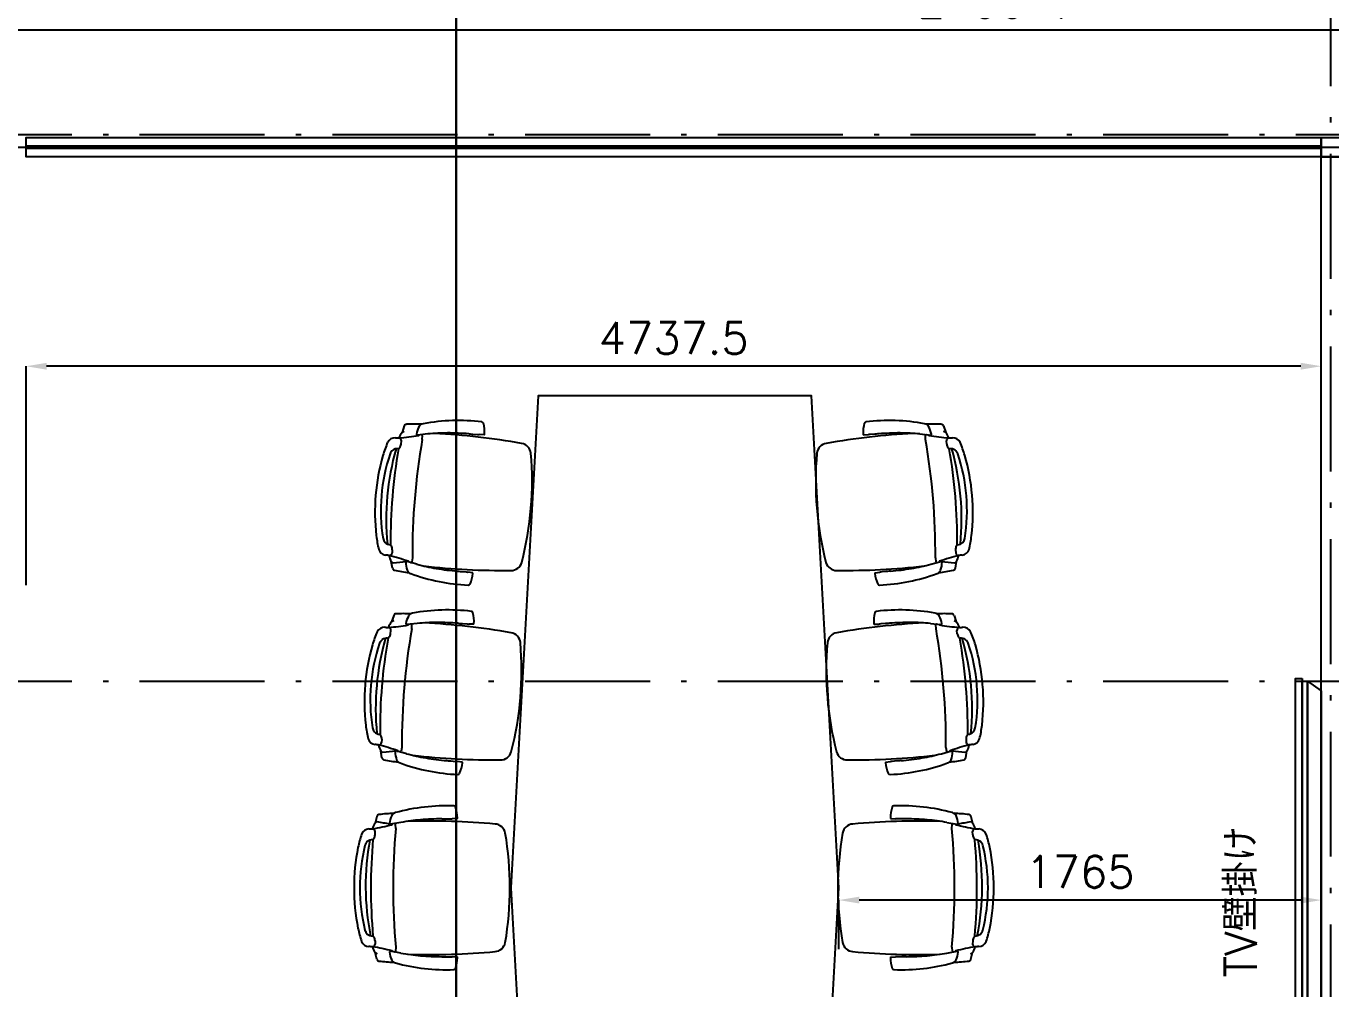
# Model space of a CAD drawing. Extents: x -120222 to -41942, y -19134 to 30932.
# Drawn here: x -92860 to -88087, y 13010 to 16533 of the extents above; entities that cross this region are included whole.
import ezdxf
from ezdxf.enums import TextEntityAlignment as Align

# ---------------------------------------------------------------- set-up
doc = ezdxf.new("R2010")
doc.units = 0
doc.header["$LTSCALE"] = 150
doc.header["$MEASUREMENT"] = 0
doc.header["$PDMODE"] = 1
doc.header["$PDSIZE"] = -2
doc.linetypes.add('ISO-10______', pattern=[4.699, 3.048, -0.762, 0.127, -0.762])
doc.layers.get('0').update_dxf_attribs({"linetype": 'CONTINUOUS'})
doc.layers.get('DEFPOINTS').update_dxf_attribs({"linetype": 'CONTINUOUS'})
for name, color, linetype in [('____-569', 7, 'CONTINUOUS'), ('________', 7, 'CONTINUOUS'), ('____B', 7, 'CONTINUOUS'), ('___B', 7, 'CONTINUOUS')]:
    doc.layers.add(name, color=color, linetype=linetype)
doc.styles.get("Standard").update_dxf_attribs({"font": 'txt', "bigfont": 'BIGFONT.SHX'})
doc.dimstyles.new('KOYATSU', dxfattribs={"dimtxt": 116.375326, "dimasz": 75.111694, "dimexe": 0, "dimexo": 225, "dimgap": 45, "dimtad": 1, "dimdec": 1, "dimdsep": 46, "dimtxsty": 'Standard', "dimcen": 0, "dimadec": 0, "dimazin": 0, "dimtfac": 1, "dimtdec": 1, "dimtix": 1, "dimtmove": 2, "dimatfit": 3, "dimfxl": 1, "dimtolj": 1, "dimarcsym": 0})

# ---------------------------------------------------------------- blocks, each defined once
blk = doc.blocks.new('____-220')
at = {"color": 1, "linetype": 'Continuous'}
for p, q in [((-96133, 9084.6), (-96133.2, 9084.7)), ((-96133, 9084.6), (-96114.8, 9083.4)), ((-96113.5, 9083.4), (-96114.8, 9083.4)), ((-96108.7, 9083.3), (-96113.5, 9083.4)), ((-96091.7, 9083.1), (-96108.7, 9083.3)), ((-96091.7, 9083.2), (-96091.7, 9083.1)), ((-96091.7, 9083.1), (-96091.7, 9083.1)), ((-96091.7, 9083.1), (-96091.7, 9083.1)), ((-96087.1, 9083.1), (-96091.6, 9083.2)), ((-96081.6, 9083.1), (-96087.1, 9083.1)), ((-96076.4, 9083), (-96081.6, 9083.1)), ((-95927.1, 9070.2), (-95889.4, 9063.3)), ((-95907.1, 9106), (-95907.1, 9106)), ((-95907.1, 9106), (-95907.1, 9106)), ((-95839, 9092.4), (-95832.9, 9067.5)), ((-95908.5, 9048.4), (-95907.7, 9063)), ((-95893.1, 9064), (-95894.8, 9063.1)), ((-95832.8, 9024.6), (-95833, 9036.7)), ((-95927.1, 8591.8), (-95889.4, 8598.8)), ((-95908.5, 8613.7), (-95907.7, 8599)), ((-95893.1, 8598.1), (-95894.8, 8599)), ((-95839, 8569.6), (-95832.9, 8594.5)), ((-95832.8, 8637.5), (-95833, 8625.3)), ((-96133, 8577.5), (-96133.2, 8577.4)), ((-96133, 8577.5), (-96114.8, 8578.7)), ((-96113.5, 8578.7), (-96114.8, 8578.7)), ((-96108.7, 8578.7), (-96113.5, 8578.7)), ((-96091.7, 8578.9), (-96108.7, 8578.7)), ((-96091.7, 8578.9), (-96091.7, 8578.9)), ((-96091.7, 8578.9), (-96091.7, 8578.9)), ((-96091.7, 8578.9), (-96091.7, 8578.9)), ((-96087.1, 8578.9), (-96091.6, 8578.9)), ((-96081.6, 8579), (-96087.1, 8578.9)), ((-96076.4, 8579), (-96081.6, 8579)), ((-95907.1, 8556.1), (-95907.1, 8556.1)), ((-95907.1, 8556.1), (-95907.1, 8556.1))]:
    blk.add_line(p, q, dxfattribs=at)
for centre, radius, start, end in [((-96016.9, 9085.5), 117.1, 159.6734, 179.5784), ((-96120.5, 9123.9), 6.64, 92.1549, 159.6619), ((-96093.5, 8424.7), 706.3, 74.7012, 92.2089), ((-96031.9, 6442.6), 2632.7, 88.2489, 95.2283), ((-96131.9, 9086.3), 2.05, 177.9278, 232.897), ((-96078.9, 8090.3), 992.7, 85.3835, 89.8572), ((-96090.2, 8119.3), 964.8, 80.2656, 84.5714), ((-95911.3, 9086.6), 19.8, 25.0786, 77.8315), ((-95963.9, 8031.2), 1074.2, 83.7218, 86.6397), ((-95972.5, 9057.7), 87.4, 5.7343, 25.2762), ((-95235.7, 5697), 3429, 100.1638, 100.9503), ((-95848.3, 9089.2), 9.89, 19.1753, 78.5268), ((-95842.2, 9060.6), 11.6, 37.158, 82.5242), ((-95123.5, 8831), 1202.2, 170.4062, 189.5938), ((-96268.6, 9023.5), 41, 94.4172, 168.952), ((-98337.7, 8831), 2438.8, 354.8867, 5.1133), ((-95904.5, 9062), 3.39, 98.5009, 162.7187), ((-95838.2, 8856.8), 219, 107.332, 107.7469), ((-95894.6, 9062.5), 0.63, 108.5096, 262.3398), ((-95647.4, 10055.8), 1024.2, 256.03, 260.114), ((-95888.5, 9066.2), 3.06, 252.4012, 5.0367), ((-95870.4, 9037.4), 48, 11.1992, 38.9512), ((-95822.6, 9036.4), 10.4, 93.6423, 178.5319), ((-95802.3, 9026.3), 30.5, 183.1602, 209.466), ((-95739.7, 10808), 1763.2, 267.2825, 267.7111), ((-95810.7, 9016.7), 29.5, 22.088, 88.746), ((-96191.7, 8892.6), 430.1, 11.4775, 18.309), ((-95822.7, 9014.3), 6.85, 206.4793, 261.7702), ((-97793.8, 8830.5), 1976.7, 354.8905, 5.1475), ((-95823.7, 8977.6), 29.9, 49.3962, 90.0225), ((-96738.7, 8837.2), 940.6, 348.8616, 10.3148), ((-95827.8, 8976.5), 33.5, 16.6807, 45.2073), ((-96420.5, 8831), 643.8, 346.0554, 13.9446), ((-96508.9, 8831), 753.3, 348.7303, 11.2697), ((-95802.3, 8635.8), 30.5, 150.534, 176.8398), ((-95822.7, 8647.7), 6.85, 98.2298, 153.5207), ((-95823.7, 8684.4), 29.9, 269.9775, 310.6038), ((-95827.8, 8685.5), 33.5, 314.7927, 343.3193), ((-96191.7, 8769.4), 430.1, 341.691, 348.5225), ((-96268.6, 8638.5), 41, 191.048, 265.5828), ((-96031.9, 11219.4), 2632.7, 264.7717, 271.7511), ((-96090.2, 9542.7), 964.8, 275.4286, 279.7344), ((-95904.5, 8600), 3.39, 197.2813, 261.4991), ((-95838.2, 8805.3), 219, 252.2531, 252.668), ((-95894.6, 8599.6), 0.63, 97.6602, 251.4904), ((-95647.4, 7606.3), 1024.2, 99.886, 103.97), ((-95972.5, 8604.3), 87.4, 334.7238, 354.2657), ((-95888.5, 8595.9), 3.06, 354.9633, 107.5988), ((-95842.2, 8601.4), 11.6, 277.4758, 322.842), ((-95822.6, 8625.6), 10.4, 181.4681, 266.3577), ((-95870.4, 8624.6), 48, 321.0488, 348.8008), ((-95739.7, 6854), 1763.2, 92.2889, 92.7175), ((-95810.7, 8645.4), 29.5, 271.254, 337.912), ((-96131.9, 8575.7), 2.05, 127.103, 182.0722), ((-96016.9, 8576.5), 117.1, 180.4216, 200.3266), ((-96093.5, 9237.3), 706.3, 267.7911, 285.2988), ((-96078.9, 9571.7), 992.7, 270.1428, 274.6165), ((-95911.3, 8575.4), 19.8, 282.1685, 334.9214), ((-95963.9, 9630.9), 1074.2, 273.3603, 276.2782), ((-95848.3, 8572.8), 9.89, 281.4732, 340.8247), ((-96120.5, 8538.2), 6.64, 200.3381, 267.8451)]:
    blk.add_arc(centre, radius, start, end, dxfattribs=at)
blk = doc.blocks.new('____-223')
at = {"color": 1, "linetype": 'Continuous'}
for p, q in [((-95970, 9835.6), (-95970.1, 9835.7)), ((-95970.1, 9835.7), (-95970.1, 9835.7)), ((-96193.4, 9795.6), (-96193.5, 9795.6)), ((-96193.4, 9795.6), (-96175.2, 9795.9)), ((-96173.8, 9796), (-96175.2, 9795.9)), ((-96169, 9796.3), (-96173.8, 9796)), ((-96152.1, 9797.6), (-96169, 9796.3)), ((-96152.1, 9797.6), (-96152.1, 9797.6)), ((-96152.1, 9797.6), (-96152.1, 9797.6)), ((-96152.1, 9797.6), (-96152.1, 9797.6)), ((-96147.5, 9797.9), (-96152, 9797.6)), ((-96142, 9798.3), (-96147.5, 9797.9)), ((-96136.8, 9798.7), (-96142, 9798.3)), ((-95987, 9798.4), (-95948.9, 9794.5)), ((-95966.7, 9778.1), (-95967.1, 9792.8)), ((-95952.6, 9795), (-95954.2, 9793.9)), ((-95901, 9827.8), (-95892.9, 9803.5)), ((-95889.2, 9760.7), (-95890.4, 9772.8)), ((-95857.1, 9374.9), (-95856.2, 9362.8)), ((-95947.3, 9321.6), (-95910.3, 9331.7)), ((-95930.6, 9344.9), (-95928.5, 9330.4)), ((-95913.9, 9330.7), (-95915.7, 9331.4)), ((-95857.6, 9306.8), (-95853.6, 9332.1)), ((-96151.3, 9290.2), (-96151.4, 9290.1)), ((-96151.3, 9290.2), (-96133.3, 9292.9)), ((-96131.9, 9293), (-96133.3, 9292.9)), ((-96127.1, 9293.5), (-96131.9, 9293)), ((-96110.2, 9295.1), (-96127.1, 9293.5)), ((-96105.6, 9295.5), (-96110.2, 9295.1)), ((-96110.2, 9295.1), (-96110.2, 9295.1)), ((-96110.2, 9295.1), (-96110.2, 9295.1)), ((-96110.2, 9295.1), (-96110.2, 9295.1)), ((-96100.1, 9296), (-96105.6, 9295.5)), ((-96095, 9296.5), (-96100.1, 9296)), ((-95924.4, 9287.7), (-95924.4, 9287.6)), ((-95924.4, 9287.6), (-95924.4, 9287.6))]:
    blk.add_line(p, q, dxfattribs=at)
for centre, radius, start, end in [((-96077.8, 9806.1), 117.1, 164.437, 184.3421), ((-96184.1, 9835.8), 6.64, 96.9185, 164.4256), ((-96099.2, 9141.3), 706.3, 79.4648, 96.9725), ((-95972.6, 9816), 19.8, 29.8423, 82.5952), ((-95937.3, 8759.8), 1074.2, 88.4854, 91.4033), ((-95910.1, 9823.8), 9.89, 23.9389, 83.2904), ((-95873.2, 7171.2), 2632.7, 93.0125, 99.992), ((-96192.4, 9797.4), 2.05, 182.6914, 237.6606), ((-96056.9, 8809.2), 992.7, 90.1471, 94.6209), ((-96070.6, 8837.2), 964.8, 85.0292, 89.335), ((-95963.8, 9792.1), 3.39, 103.2646, 167.4823), ((-95880.7, 9593), 219, 112.0956, 112.5105), ((-96031.2, 9782.1), 87.4, 10.4979, 30.0398), ((-95954, 9793.3), 0.63, 113.2732, 267.1034), ((-95790.1, 10803.7), 1024.2, 260.7937, 264.8777), ((-95948.2, 9797.5), 3.06, 257.1648, 9.8003), ((-95901.6, 9795.9), 11.6, 41.9217, 87.2878), ((-95927.7, 9770.4), 48, 15.9629, 43.7149), ((-95944.5, 11545.7), 1763.2, 272.0462, 272.4748), ((-95866.6, 9754.6), 29.5, 26.8516, 93.5096), ((-96323.5, 9723.5), 41, 99.1808, 173.7156), ((-98369.4, 9359.8), 2438.8, 359.6504, 9.8769), ((-95880.1, 9773.4), 10.4, 98.4059, 183.2956), ((-95859, 9764.9), 30.5, 187.9238, 214.2296), ((-95878.4, 9751.3), 6.85, 211.243, 266.5338), ((-97827.4, 9405.5), 1976.7, 359.6161, 9.8731), ((-95876.2, 9714.7), 29.9, 54.1599, 94.7861), ((-96775.4, 9486.4), 940.6, 354.4489, 15.9021), ((-95880.3, 9713.2), 33.5, 21.4443, 49.9709), ((-96235.9, 9599.4), 430.1, 16.2411, 23.0726), ((-95166.3, 9626.7), 1202.2, 175.1698, 194.3575), ((-96458.8, 9519), 643.8, 350.8191, 18.7082), ((-96547, 9511.7), 753.3, 353.4939, 16.0333), ((-95856.1, 9423.2), 33.5, 319.5564, 348.083), ((-96225.7, 9476.6), 430.1, 346.4547, 353.2861), ((-95826.6, 9375.8), 30.5, 155.2976, 181.6035), ((-95845.9, 9364), 10.4, 186.2317, 271.1213), ((-95847.9, 9386), 6.85, 102.9935, 158.2843), ((-95851.9, 9422.5), 29.9, 274.7412, 315.3674), ((-95616.2, 7605.4), 1763.2, 97.0525, 97.4811), ((-95835.8, 9384.7), 29.5, 276.0177, 342.6757), ((-96291.5, 9339.8), 41, 195.8117, 270.3464), ((-96269.9, 11931.4), 2632.7, 269.5353, 276.5148), ((-96188.8, 10255.7), 964.8, 280.1922, 284.4981), ((-95925.4, 9331.7), 3.39, 202.0449, 266.2627), ((-95876.4, 9541.7), 219, 257.0168, 257.4317), ((-95915.5, 9332), 0.63, 102.4238, 256.2541), ((-95586.7, 8362.7), 1024.2, 104.6496, 108.7336), ((-95993.5, 9330.3), 87.4, 339.4875, 359.0294), ((-95909.1, 9328.9), 3.06, 359.727, 112.3625), ((-95538.4, 12740.6), 3429, 263.8133, 264.5999), ((-95867.2, 9309.3), 9.89, 286.2369, 345.5884), ((-95863.5, 9338.2), 11.6, 282.2395, 327.6056), ((-95893.5, 9359), 48, 325.8124, 353.5644), ((-96150, 9288.6), 2.05, 131.8667, 186.8358), ((-96035.5, 9298.9), 117.1, 185.1852, 205.0903), ((-96166.7, 9951.1), 706.3, 272.5548, 290.0625), ((-96179.9, 10285.5), 992.7, 274.9064, 279.3802), ((-95930.2, 9306.6), 19.8, 286.9321, 339.685), ((-96070.2, 10354), 1074.2, 278.124, 281.0419), ((-96135.5, 9252.1), 6.64, 205.1017, 272.6088)]:
    blk.add_arc(centre, radius, start, end, dxfattribs=at)
blk = doc.blocks.new('____-224')
at = {"color": 1, "linetype": 'Continuous'}
for p, q in [((-96008.6, 10528.8), (-96008.6, 10528.8)), ((-96008.6, 10528.8), (-96008.6, 10528.8)), ((-95939.5, 10521), (-95931.4, 10496.6)), ((-96231.9, 10488.7), (-96232, 10488.8)), ((-96231.9, 10488.7), (-96213.7, 10489)), ((-96212.3, 10489.1), (-96213.7, 10489)), ((-96207.5, 10489.5), (-96212.3, 10489.1)), ((-96190.6, 10490.7), (-96207.5, 10489.5)), ((-96190.6, 10490.7), (-96190.6, 10490.7)), ((-96190.6, 10490.7), (-96190.6, 10490.7)), ((-96190.6, 10490.7), (-96190.6, 10490.7)), ((-96186, 10491.1), (-96190.5, 10490.7)), ((-96180.5, 10491.5), (-96186, 10491.1)), ((-96175.3, 10491.8), (-96180.5, 10491.5)), ((-96025.5, 10491.5), (-95987.4, 10487.7)), ((-96005.2, 10471.3), (-96005.6, 10485.9)), ((-95991.1, 10488.1), (-95992.7, 10487.1)), ((-95927.7, 10453.8), (-95928.9, 10465.9)), ((-95985.8, 10014.7), (-95948.8, 10024.8)), ((-95969.1, 10038.1), (-95967, 10023.5)), ((-95952.4, 10023.8), (-95954.2, 10024.6)), ((-95896.1, 9999.9), (-95892.2, 10025.3)), ((-95895.6, 10068.1), (-95894.8, 10056)), ((-96189.8, 9983.4), (-96189.9, 9983.3)), ((-96189.8, 9983.4), (-96171.8, 9986)), ((-96170.4, 9986.2), (-96171.8, 9986)), ((-96165.6, 9986.6), (-96170.4, 9986.2)), ((-96148.7, 9988.2), (-96165.6, 9986.6)), ((-96144.1, 9988.6), (-96148.7, 9988.2)), ((-96148.7, 9988.2), (-96148.7, 9988.2)), ((-96148.7, 9988.2), (-96148.7, 9988.2)), ((-96148.7, 9988.2), (-96148.7, 9988.2)), ((-96138.6, 9989.1), (-96144.1, 9988.6)), ((-96133.5, 9989.6), (-96138.6, 9989.1)), ((-95962.9, 9980.8), (-95962.9, 9980.8)), ((-95962.9, 9980.8), (-95962.9, 9980.8))]:
    blk.add_line(p, q, dxfattribs=at)
for centre, radius, start, end in [((-96116.3, 10499.3), 117.1, 164.437, 184.3421), ((-96222.7, 10528.9), 6.64, 96.9185, 164.4256), ((-96137.7, 9834.4), 706.3, 79.4648, 96.9725), ((-96011.1, 10509.2), 19.8, 29.8423, 82.5952), ((-95975.9, 9453), 1074.2, 88.4854, 91.4033), ((-96069.7, 10475.3), 87.4, 10.4979, 30.0398), ((-95948.6, 10516.9), 9.89, 23.9389, 83.2904), ((-95940.2, 10489), 11.6, 41.9217, 87.2878), ((-96362, 10416.6), 41, 99.1808, 173.7156), ((-95911.7, 7864.3), 2632.7, 93.0125, 99.992), ((-96231, 10490.5), 2.05, 182.6914, 237.6606), ((-96095.4, 9502.4), 992.7, 90.1471, 94.6209), ((-96109.1, 9530.3), 964.8, 85.0292, 89.335), ((-96002.3, 10485.2), 3.39, 103.2646, 167.4823), ((-98407.9, 10052.9), 2438.8, 359.6504, 9.8769), ((-95919.2, 10286.2), 219, 112.0956, 112.5105), ((-95992.5, 10486.5), 0.63, 113.2732, 267.1034), ((-95828.6, 11496.9), 1024.2, 260.7937, 264.8777), ((-95986.7, 10490.7), 3.06, 257.1648, 9.8003), ((-95966.3, 10463.5), 48, 15.9629, 43.7149), ((-95918.6, 10466.5), 10.4, 98.4059, 183.2956), ((-95897.5, 10458), 30.5, 187.9238, 214.2296), ((-95983, 12238.9), 1763.2, 272.0462, 272.4748), ((-95905.1, 10447.8), 29.5, 26.8516, 93.5096), ((-96274.5, 10292.6), 430.1, 16.2411, 23.0726), ((-95204.8, 10319.9), 1202.2, 175.1698, 194.3575), ((-95916.9, 10444.4), 6.85, 211.243, 266.5338), ((-97865.9, 10098.6), 1976.7, 359.6161, 9.8731), ((-95914.7, 10407.8), 29.9, 54.1599, 94.7861), ((-96813.9, 10179.5), 940.6, 354.4489, 15.9021), ((-95918.8, 10406.4), 33.5, 21.4443, 49.9709), ((-96497.3, 10212.1), 643.8, 350.8191, 18.7082), ((-96585.5, 10204.8), 753.3, 353.4939, 16.0333), ((-96264.2, 10169.7), 430.1, 346.4547, 353.2861), ((-95865.1, 10068.9), 30.5, 155.2976, 181.6035), ((-95886.4, 10079.1), 6.85, 102.9935, 158.2843), ((-95890.4, 10115.6), 29.9, 274.7412, 315.3674), ((-95894.6, 10116.4), 33.5, 319.5564, 348.083), ((-95963.9, 10024.8), 3.39, 202.0449, 266.2627), ((-95954, 10025.2), 0.63, 102.4238, 256.2541), ((-95625.2, 9055.8), 1024.2, 104.6496, 108.7336), ((-95947.6, 10022), 3.06, 359.727, 112.3625), ((-95576.9, 13433.8), 3429, 263.8133, 264.5999), ((-95902, 10031.3), 11.6, 282.2395, 327.6056), ((-95884.5, 10057.1), 10.4, 186.2317, 271.1213), ((-95932, 10052.1), 48, 325.8124, 353.5644), ((-95654.7, 8298.5), 1763.2, 97.0525, 97.4811), ((-95874.3, 10077.8), 29.5, 276.0177, 342.6757), ((-96330, 10032.9), 41, 195.8117, 270.3464), ((-96308.4, 12624.6), 2632.7, 269.5353, 276.5148), ((-96188.6, 9981.7), 2.05, 131.8667, 186.8358), ((-96074, 9992.1), 117.1, 185.1852, 205.0903), ((-96205.2, 10644.2), 706.3, 272.5548, 290.0625), ((-96218.4, 10978.7), 992.7, 274.9064, 279.3802), ((-96227.3, 10948.8), 964.8, 280.1922, 284.4981), ((-95914.9, 10234.9), 219, 257.0168, 257.4317), ((-95968.7, 9999.7), 19.8, 286.9321, 339.685), ((-96108.7, 11047.2), 1074.2, 278.124, 281.0419), ((-96032, 10023.5), 87.4, 339.4875, 359.0294), ((-95905.7, 10002.4), 9.89, 286.2369, 345.5884), ((-96174, 9945.2), 6.64, 205.1017, 272.6088)]:
    blk.add_arc(centre, radius, start, end, dxfattribs=at)
blk = doc.blocks.new('____-225')
at = {"color": 1, "linetype": 'Continuous'}
for p, q in [((-98012.3, 9092.4), (-98018.4, 9067.5)), ((-97924.2, 9070.2), (-97961.9, 9063.3)), ((-97944.2, 9106), (-97944.2, 9106)), ((-97944.2, 9106), (-97944.2, 9106)), ((-97774.9, 9083), (-97769.8, 9083.1)), ((-97769.8, 9083.1), (-97764.3, 9083.1)), ((-97764.3, 9083.1), (-97759.7, 9083.2)), ((-97759.7, 9083.1), (-97742.7, 9083.3)), ((-97759.7, 9083.2), (-97759.7, 9083.1)), ((-97759.7, 9083.1), (-97759.7, 9083.1)), ((-97759.7, 9083.1), (-97759.7, 9083.1)), ((-97742.7, 9083.3), (-97737.9, 9083.4)), ((-97737.9, 9083.4), (-97736.5, 9083.4)), ((-97718.3, 9084.6), (-97736.5, 9083.4)), ((-97718.3, 9084.6), (-97718.2, 9084.7)), ((-98018.6, 9024.6), (-98018.4, 9036.7)), ((-97958.2, 9064), (-97956.5, 9063.1)), ((-97942.8, 9048.4), (-97943.6, 9063)), ((-98018.6, 8637.5), (-98018.4, 8625.3)), ((-98012.3, 8569.6), (-98018.4, 8594.5)), ((-97924.2, 8591.8), (-97961.9, 8598.8)), ((-97958.2, 8598.1), (-97956.5, 8599)), ((-97942.8, 8613.7), (-97943.6, 8599)), ((-97944.2, 8556.1), (-97944.2, 8556.1)), ((-97944.2, 8556.1), (-97944.2, 8556.1)), ((-97774.9, 8579), (-97769.8, 8579)), ((-97769.8, 8579), (-97764.3, 8578.9)), ((-97764.3, 8578.9), (-97759.7, 8578.9)), ((-97759.7, 8578.9), (-97742.7, 8578.7)), ((-97759.7, 8578.9), (-97759.7, 8578.9)), ((-97759.7, 8578.9), (-97759.7, 8578.9)), ((-97759.7, 8578.9), (-97759.7, 8578.9)), ((-97742.7, 8578.7), (-97737.9, 8578.7)), ((-97737.9, 8578.7), (-97736.5, 8578.7)), ((-97718.3, 8577.5), (-97736.5, 8578.7)), ((-97718.3, 8577.5), (-97718.2, 8577.4))]:
    blk.add_line(p, q, dxfattribs=at)
for centre, radius, start, end in [((-97757.8, 8424.7), 706.3, 87.7911, 105.2988), ((-97730.9, 9123.9), 6.64, 20.3381, 87.8451), ((-97834.4, 9085.5), 117.1, 0.4216, 20.3266), ((-98009.1, 9060.6), 11.6, 97.4758, 142.842), ((-98003, 9089.2), 9.89, 101.4732, 160.8247), ((-98615.7, 5697), 3429, 79.0497, 79.8362), ((-97887.5, 8031.2), 1074.2, 93.3603, 96.2782), ((-97878.9, 9057.7), 87.4, 154.7238, 174.2657), ((-97940, 9086.6), 19.8, 102.1685, 154.9214), ((-97761.1, 8119.3), 964.8, 95.4286, 99.7344), ((-97819.4, 6442.6), 2632.7, 84.7717, 91.7511), ((-97772.5, 8090.3), 992.7, 90.1428, 94.6165), ((-97719.4, 9086.3), 2.05, 307.103, 2.0722), ((-97659.6, 8892.6), 430.1, 161.691, 168.5225), ((-98040.6, 9016.7), 29.5, 91.254, 157.912), ((-98111.6, 10808), 1763.2, 272.2889, 272.7175), ((-97980.9, 9037.4), 48, 141.0488, 168.8008), ((-98203.9, 10055.8), 1024.2, 279.886, 283.97), ((-98028.7, 9036.4), 10.4, 1.4681, 86.3577), ((-98049, 9026.3), 30.5, 330.534, 356.8398), ((-97962.8, 9066.2), 3.06, 174.9633, 287.5988), ((-97956.7, 9062.5), 0.63, 277.6602, 71.4904), ((-95513.7, 8831), 2438.8, 174.8867, 185.1133), ((-98013.1, 8856.8), 219, 72.2531, 72.668), ((-97946.9, 9062), 3.39, 17.2813, 81.4991), ((-97582.7, 9023.5), 41, 11.048, 85.5828), ((-98727.8, 8831), 1202.2, 350.4062, 9.5938), ((-97342.4, 8831), 753.3, 168.7303, 191.2697), ((-97430.8, 8831), 643.8, 166.0554, 193.9446), ((-98023.5, 8976.5), 33.5, 134.7927, 163.3193), ((-97112.6, 8837.2), 940.6, 169.6852, 191.1384), ((-98027.7, 8977.6), 29.9, 89.9775, 130.6038), ((-96057.5, 8830.5), 1976.7, 174.8525, 185.1095), ((-98028.6, 9014.3), 6.85, 278.2298, 333.5207), ((-97659.6, 8769.4), 430.1, 191.4775, 198.309), ((-98023.5, 8685.5), 33.5, 196.6807, 225.2073), ((-98027.7, 8684.4), 29.9, 229.3962, 270.0225), ((-98028.6, 8647.7), 6.85, 26.4793, 81.7702), ((-98049, 8635.8), 30.5, 3.1602, 29.466), ((-98040.6, 8645.4), 29.5, 202.088, 268.746), ((-98111.6, 6854), 1763.2, 87.2825, 87.7111), ((-98028.7, 8625.6), 10.4, 273.6423, 358.5319), ((-98203.9, 7606.3), 1024.2, 76.03, 80.114), ((-97980.9, 8624.6), 48, 191.1992, 218.9512), ((-98009.1, 8601.4), 11.6, 217.158, 262.5242), ((-97962.8, 8595.9), 3.06, 72.4012, 185.0367), ((-97878.9, 8604.3), 87.4, 185.7343, 205.2762), ((-97956.7, 8599.6), 0.63, 288.5096, 82.3398), ((-98013.1, 8805.3), 219, 287.332, 287.7469), ((-97946.9, 8600), 3.39, 278.5009, 342.7187), ((-97761.1, 9542.7), 964.8, 260.2656, 264.5714), ((-97819.4, 11219.4), 2632.7, 268.2489, 275.2283), ((-97582.7, 8638.5), 41, 274.4172, 348.952), ((-98003, 8572.8), 9.89, 199.1753, 258.5268), ((-97887.5, 9630.9), 1074.2, 263.7218, 266.6397), ((-97940, 8575.4), 19.8, 205.0786, 257.8315), ((-97757.8, 9237.3), 706.3, 254.7012, 272.2089), ((-97772.5, 9571.7), 992.7, 265.3835, 269.8572), ((-97834.4, 8576.5), 117.1, 339.6734, 359.5784), ((-97719.4, 8575.7), 2.05, 357.9278, 52.897), ((-97730.9, 8538.2), 6.64, 272.1549, 339.6619)]:
    blk.add_arc(centre, radius, start, end, dxfattribs=at)
blk = doc.blocks.new('____-228')
at = {"color": 1, "linetype": 'Continuous'}
for p, q in [((-97881.3, 9835.6), (-97881.3, 9835.7)), ((-97881.3, 9835.7), (-97881.3, 9835.7)), ((-97950.3, 9827.8), (-97958.4, 9803.5)), ((-97864.3, 9798.4), (-97902.5, 9794.5)), ((-97898.7, 9795), (-97897.1, 9793.9)), ((-97884.6, 9778.1), (-97884.3, 9792.8)), ((-97714.5, 9798.7), (-97709.3, 9798.3)), ((-97709.3, 9798.3), (-97703.8, 9797.9)), ((-97703.8, 9797.9), (-97699.3, 9797.6)), ((-97699.3, 9797.6), (-97699.3, 9797.6)), ((-97699.3, 9797.6), (-97699.3, 9797.6)), ((-97699.3, 9797.6), (-97699.3, 9797.6)), ((-97699.2, 9797.6), (-97682.3, 9796.3)), ((-97682.3, 9796.3), (-97677.5, 9796)), ((-97677.5, 9796), (-97676.1, 9795.9)), ((-97657.9, 9795.6), (-97676.1, 9795.9)), ((-97657.9, 9795.6), (-97657.8, 9795.6)), ((-97962.1, 9760.7), (-97960.9, 9772.8)), ((-97994.3, 9374.9), (-97995.1, 9362.8)), ((-97993.7, 9306.8), (-97997.7, 9332.1)), ((-97904, 9321.6), (-97941, 9331.7)), ((-97937.4, 9330.7), (-97935.6, 9331.4)), ((-97920.7, 9344.9), (-97922.8, 9330.4)), ((-97926.9, 9287.7), (-97926.9, 9287.6)), ((-97926.9, 9287.6), (-97926.9, 9287.6)), ((-97756.3, 9296.5), (-97751.2, 9296)), ((-97751.2, 9296), (-97745.7, 9295.5)), ((-97745.7, 9295.5), (-97741.2, 9295.1)), ((-97741.1, 9295.1), (-97741.1, 9295.1)), ((-97741.1, 9295.1), (-97741.1, 9295.1)), ((-97741.1, 9295.1), (-97741.1, 9295.1)), ((-97741.1, 9295.1), (-97724.2, 9293.5)), ((-97724.2, 9293.5), (-97719.4, 9293)), ((-97719.4, 9293), (-97718.1, 9292.9)), ((-97700, 9290.2), (-97718, 9292.9)), ((-97700, 9290.2), (-97699.9, 9290.1))]:
    blk.add_line(p, q, dxfattribs=at)
for centre, radius, start, end in [((-97941.3, 9823.8), 9.89, 96.7096, 156.0611), ((-97914, 8759.8), 1074.2, 88.5967, 91.5146), ((-97878.7, 9816), 19.8, 97.4048, 150.1577), ((-97752.1, 9141.3), 706.3, 83.0275, 100.5352), ((-97667.2, 9835.8), 6.64, 15.5744, 83.0815), ((-97773.6, 9806.1), 117.1, 355.6579, 15.563), ((-97984.7, 9754.6), 29.5, 86.4904, 153.1484), ((-97906.8, 11545.7), 1763.2, 267.5252, 267.9538), ((-97923.6, 9770.4), 48, 136.2851, 164.0371), ((-98061.2, 10803.7), 1024.2, 275.1223, 279.2063), ((-97949.7, 9795.9), 11.6, 92.7122, 138.0783), ((-97903.1, 9797.5), 3.06, 170.1997, 282.8352), ((-97820.2, 9782.1), 87.4, 149.9602, 169.5021), ((-97897.4, 9793.3), 0.63, 272.8966, 66.7268), ((-97970.6, 9593), 219, 67.4895, 67.9044), ((-97887.6, 9792.1), 3.39, 12.5177, 76.7354), ((-97780.7, 8837.2), 964.8, 90.665, 94.9708), ((-97978.1, 7171.2), 2632.7, 80.008, 86.9875), ((-97794.5, 8809.2), 992.7, 85.3791, 89.8529), ((-97658.9, 9797.4), 2.05, 302.3394, 357.3086), ((-97615.4, 9599.4), 430.1, 156.9274, 163.7589), ((-97075.9, 9486.4), 940.6, 164.0979, 185.5511), ((-97971, 9713.2), 33.5, 130.0291, 158.5557), ((-96023.9, 9405.5), 1976.7, 170.1269, 180.3839), ((-97975.1, 9714.7), 29.9, 85.2139, 125.8401), ((-97973, 9751.3), 6.85, 273.4662, 328.757), ((-97971.3, 9773.4), 10.4, 356.7044, 81.5941), ((-97992.3, 9764.9), 30.5, 325.7704, 352.0762), ((-95481.9, 9359.8), 2438.8, 170.1231, 180.3496), ((-97527.8, 9723.5), 41, 6.2844, 80.8192), ((-97304.4, 9511.7), 753.3, 163.9667, 186.5061), ((-97392.5, 9519), 643.8, 161.2918, 189.1809), ((-98685, 9626.7), 1202.2, 345.6425, 4.8302), ((-97625.6, 9476.6), 430.1, 186.7139, 193.5453), ((-97995.2, 9423.2), 33.5, 191.917, 220.4436), ((-98015.6, 9384.7), 29.5, 197.3243, 263.9823), ((-97999.4, 9422.5), 29.9, 224.6326, 265.2588), ((-98235.1, 7605.4), 1763.2, 82.5189, 82.9475), ((-98005.4, 9364), 10.4, 268.8787, 353.7683), ((-98003.4, 9386), 6.85, 21.7157, 77.0065), ((-98024.8, 9375.8), 30.5, 358.3965, 24.7024), ((-98264.6, 8362.7), 1024.2, 71.2664, 75.3504), ((-97957.9, 9359), 48, 186.4356, 214.1876), ((-97987.8, 9338.2), 11.6, 212.3944, 257.7605), ((-97984.1, 9309.3), 9.89, 194.4116, 253.7631), ((-98313, 12740.6), 3429, 275.4001, 276.1867), ((-97942.2, 9328.9), 3.06, 67.6375, 180.273), ((-97857.8, 9330.3), 87.4, 180.9706, 200.5125), ((-97935.8, 9332), 0.63, 283.7459, 77.5762), ((-97974.9, 9541.7), 219, 282.5683, 282.9832), ((-97925.9, 9331.7), 3.39, 273.7373, 337.9551), ((-97662.5, 10255.7), 964.8, 255.5019, 259.8078), ((-97581.4, 11931.4), 2632.7, 263.4852, 270.4647), ((-97559.8, 9339.8), 41, 269.6536, 344.1883), ((-97781.1, 10354), 1074.2, 258.9581, 261.876), ((-97921.2, 9306.6), 19.8, 200.315, 253.0679), ((-97684.6, 9951.1), 706.3, 249.9375, 267.4452), ((-97671.4, 10285.5), 992.7, 260.6198, 265.0936), ((-97815.8, 9298.9), 117.1, 334.9097, 354.8148), ((-97701.3, 9288.6), 2.05, 353.1642, 48.1333), ((-97715.8, 9252.1), 6.64, 267.3912, 334.8983)]:
    blk.add_arc(centre, radius, start, end, dxfattribs=at)
blk = doc.blocks.new('____-229')
at = {"color": 1, "linetype": 'Continuous'}
for p, q in [((-97911.8, 10521), (-97919.9, 10496.6)), ((-97842.8, 10528.8), (-97842.8, 10528.8)), ((-97842.8, 10528.8), (-97842.7, 10528.8)), ((-97923.6, 10453.8), (-97922.4, 10465.9)), ((-97825.8, 10491.5), (-97863.9, 10487.7)), ((-97860.2, 10488.1), (-97858.6, 10487.1)), ((-97846.1, 10471.3), (-97845.7, 10485.9)), ((-97676, 10491.8), (-97670.8, 10491.5)), ((-97670.8, 10491.5), (-97665.3, 10491.1)), ((-97665.3, 10491.1), (-97660.8, 10490.7)), ((-97660.8, 10490.7), (-97660.8, 10490.7)), ((-97660.8, 10490.7), (-97660.8, 10490.7)), ((-97660.8, 10490.7), (-97660.8, 10490.7)), ((-97660.7, 10490.7), (-97643.8, 10489.5)), ((-97643.8, 10489.5), (-97639, 10489.1)), ((-97639, 10489.1), (-97637.6, 10489)), ((-97619.4, 10488.7), (-97637.6, 10489)), ((-97619.4, 10488.7), (-97619.3, 10488.8)), ((-97955.2, 9999.9), (-97959.2, 10025.3)), ((-97955.8, 10068.1), (-97956.6, 10056)), ((-97865.5, 10014.7), (-97902.5, 10024.8)), ((-97898.9, 10023.8), (-97897.1, 10024.6)), ((-97882.2, 10038.1), (-97884.3, 10023.5)), ((-97888.4, 9980.8), (-97888.4, 9980.8)), ((-97888.4, 9980.8), (-97888.4, 9980.8)), ((-97717.8, 9989.6), (-97712.7, 9989.1)), ((-97712.7, 9989.1), (-97707.2, 9988.6)), ((-97707.2, 9988.6), (-97702.7, 9988.2)), ((-97702.6, 9988.2), (-97702.6, 9988.2)), ((-97702.6, 9988.2), (-97702.6, 9988.2)), ((-97702.6, 9988.2), (-97702.6, 9988.2)), ((-97702.6, 9988.2), (-97685.7, 9986.6)), ((-97685.7, 9986.6), (-97680.9, 9986.2)), ((-97680.9, 9986.2), (-97679.6, 9986)), ((-97661.5, 9983.4), (-97679.5, 9986)), ((-97661.5, 9983.4), (-97661.4, 9983.3))]:
    blk.add_line(p, q, dxfattribs=at)
for centre, radius, start, end in [((-97911.2, 10489), 11.6, 92.7122, 138.0783), ((-97902.8, 10516.9), 9.89, 96.7096, 156.0611), ((-97875.5, 9453), 1074.2, 88.5967, 91.5146), ((-97781.7, 10475.3), 87.4, 149.9602, 169.5021), ((-97840.2, 10509.2), 19.8, 97.4048, 150.1577), ((-97713.6, 9834.4), 706.3, 83.0275, 100.5352), ((-97628.7, 10528.9), 6.64, 15.5744, 83.0815), ((-97735, 10499.3), 117.1, 355.6579, 15.563), ((-97576.9, 10292.6), 430.1, 156.9274, 163.7589), ((-97946.2, 10447.8), 29.5, 86.4904, 153.1484), ((-97868.3, 12238.9), 1763.2, 267.5252, 267.9538), ((-97885.1, 10463.5), 48, 136.2851, 164.0371), ((-98022.7, 11496.9), 1024.2, 275.1223, 279.2063), ((-97932.7, 10466.5), 10.4, 356.7044, 81.5941), ((-97953.8, 10458), 30.5, 325.7704, 352.0762), ((-95443.4, 10052.9), 2438.8, 170.1231, 180.3496), ((-97864.6, 10490.7), 3.06, 170.1997, 282.8352), ((-97858.8, 10486.5), 0.63, 272.8966, 66.7268), ((-97932.1, 10286.2), 219, 67.4895, 67.9044), ((-97849.1, 10485.2), 3.39, 12.5177, 76.7354), ((-97742.2, 9530.3), 964.8, 90.665, 94.9708), ((-97939.6, 7864.3), 2632.7, 80.008, 86.9875), ((-97756, 9502.4), 992.7, 85.3791, 89.8529), ((-97620.4, 10490.5), 2.05, 302.3394, 357.3086), ((-97489.3, 10416.6), 41, 6.2844, 80.8192), ((-97265.8, 10204.8), 753.3, 163.9667, 186.5061), ((-97354, 10212.1), 643.8, 161.2918, 189.1809), ((-97037.4, 10179.5), 940.6, 164.0979, 185.5511), ((-97932.5, 10406.4), 33.5, 130.0291, 158.5557), ((-95985.4, 10098.6), 1976.7, 170.1269, 180.3839), ((-97936.6, 10407.8), 29.9, 85.2139, 125.8401), ((-97934.5, 10444.4), 6.85, 273.4662, 328.757), ((-98646.5, 10319.9), 1202.2, 345.6425, 4.8302), ((-97587.1, 10169.7), 430.1, 186.7139, 193.5453), ((-97956.7, 10116.4), 33.5, 191.917, 220.4436), ((-97960.9, 10115.6), 29.9, 224.6326, 265.2588), ((-97964.9, 10079.1), 6.85, 21.7157, 77.0065), ((-97986.3, 10068.9), 30.5, 358.3965, 24.7024), ((-97977.1, 10077.8), 29.5, 197.3243, 263.9823), ((-98196.6, 8298.5), 1763.2, 82.5189, 82.9475), ((-97966.9, 10057.1), 10.4, 268.8787, 353.7683), ((-98226.1, 9055.8), 1024.2, 71.2664, 75.3504), ((-97919.3, 10052.1), 48, 186.4356, 214.1876), ((-97949.3, 10031.3), 11.6, 212.3944, 257.7605), ((-98274.5, 13433.8), 3429, 275.4001, 276.1867), ((-97903.7, 10022), 3.06, 67.6375, 180.273), ((-97897.3, 10025.2), 0.63, 283.7459, 77.5762), ((-97887.4, 10024.8), 3.39, 273.7373, 337.9551), ((-97945.6, 10002.4), 9.89, 194.4116, 253.7631), ((-97742.6, 11047.2), 1074.2, 258.9581, 261.876), ((-97819.3, 10023.5), 87.4, 180.9706, 200.5125), ((-97882.7, 9999.7), 19.8, 200.315, 253.0679), ((-97936.4, 10234.9), 219, 282.5683, 282.9832), ((-97646.1, 10644.2), 706.3, 249.9375, 267.4452), ((-97624, 10948.8), 964.8, 255.5019, 259.8078), ((-97542.9, 12624.6), 2632.7, 263.4852, 270.4647), ((-97632.9, 10978.7), 992.7, 260.6198, 265.0936), ((-97777.3, 9992.1), 117.1, 334.9097, 354.8148), ((-97662.8, 9981.7), 2.05, 353.1642, 48.1333), ((-97521.3, 10032.9), 41, 269.6536, 344.1883), ((-97677.3, 9945.2), 6.64, 267.3912, 334.8983)]:
    blk.add_arc(centre, radius, start, end, dxfattribs=at)
blk = doc.blocks.new('____-230')
at = {"color": 1, "linetype": 'Continuous', "flags": 128}
for points in [[(-94627.6, 9596.9), (-94627.6, 8093), (-94652.6, 8093), (-94652.6, 9596.9)], [(-94607.6, 9586.9), (-94607.6, 8103), (-94627.6, 8103), (-94627.6, 9586.9)], [(-94557.6, 9551.9), (-94557.6, 8138), (-94607.6, 8103), (-94607.6, 9586.9)]]:
    blk.add_lwpolyline(points, close=True, dxfattribs=at)
blk = doc.blocks.new('____-231')
at = {"color": 1, "linetype": 'Continuous', "flags": 128}
blk.add_lwpolyline([(-97522.6, 8831), (-97422.6, 7031), (-96422.6, 7031), (-96322.6, 8831), (-96422.6, 10631), (-97422.6, 10631)], close=True, dxfattribs=at)
at = {"color": 1}
for name in ['____-229', '____-224', '____-228', '____-223', '____-230', '____-225', '____-220']:
    blk.add_blockref(name, (0, 0), dxfattribs=at)
blk.add_text('TV壁掛け', height=116.38, rotation=90, dxfattribs=at).set_placement((-94851.8, 8502.2), align=Align.MIDDLE_LEFT)
blk = doc.blocks.new('____-530')
at = {"color": 1, "linetype": 'Continuous', "flags": 128}
for points in [[(-94557.6, 11506), (-99295.1, 11506), (-99295.1, 11576), (-94557.6, 11576)], [(-94557.6, 11576), (-94487.6, 11576), (-94487.6, 11506), (-94557.6, 11506)], [(-94557.6, 11536), (-99295.1, 11536), (-99295.1, 11546), (-94557.6, 11546)], [(-94557.6, 11506), (-94487.6, 11506), (-94487.6, 5781), (-94557.6, 5781)]]:
    blk.add_lwpolyline(points, close=True, dxfattribs=at)
at = {"color": 2, "linetype": 'Continuous'}
blk.add_point((-96926.3, 8643.5), dxfattribs=at)
blk = doc.blocks.new('*D563')
at = {"layer": '________', "color": 0, "linetype": 'Continuous', "lineweight": -2, "transparency": 16777216}
for p, q in [((-89887.5, 13154.7), (-89887.5, 13334.7)), ((-88197.6, 13334.7), (-89812.3, 13334.7)), ((-88122.5, 13154.7), (-88122.5, 13334.7))]:
    blk.add_line(p, q, dxfattribs=at)
at = {"layer": '________', "color": 0, "linetype": 'Continuous', "transparency": 16777216}
for points in [[(-89812.3, 13347.2), (-89812.3, 13322.2), (-89887.5, 13334.7)], [(-88197.6, 13347.2), (-88197.6, 13322.2), (-88122.5, 13334.7)]]:
    blk.add_solid(points, dxfattribs=at)
at = {"layer": 'DEFPOINTS', "color": 0, "linetype": 'Continuous', "transparency": 16777216}
for p in [(-89887.5, 13379.7), (-88122.5, 13379.7), (-89887.5, 13334.7)]:
    blk.add_point(p, dxfattribs=at)
at = {"layer": '________', "color": 0, "linetype": 'Continuous', "transparency": 16777216, "insert": (-89005, 13437.9), "char_height": 116.38, "attachment_point": 5}
blk.add_mtext('\\A1;1765', dxfattribs=at)
blk = doc.blocks.new('*D571')
at = {"layer": '________', "color": 0, "linetype": 'Continuous', "lineweight": -2, "transparency": 16777216}
for p, q in [((-92860, 14486.5), (-92860, 15288)), ((-88197.6, 15288), (-92784.8, 15288)), ((-88122.5, 14486.5), (-88122.5, 15288))]:
    blk.add_line(p, q, dxfattribs=at)
at = {"layer": '________', "color": 0, "linetype": 'Continuous', "transparency": 16777216}
for points in [[(-92784.8, 15300.5), (-92784.8, 15275.5), (-92860, 15288)], [(-88197.6, 15300.5), (-88197.6, 15275.5), (-88122.5, 15288)]]:
    blk.add_solid(points, dxfattribs=at)
at = {"layer": 'DEFPOINTS', "color": 0, "linetype": 'Continuous', "transparency": 16777216}
for p in [(-92860, 15288), (-92860, 14261.5), (-88122.5, 14261.5)]:
    blk.add_point(p, dxfattribs=at)
at = {"layer": '________', "color": 0, "linetype": 'Continuous', "transparency": 16777216, "insert": (-90491.2, 15391.2), "char_height": 116.38, "attachment_point": 5}
blk.add_mtext('\\A1;4737.5', dxfattribs=at)
blk = doc.blocks.new('*D583')
at = {"layer": '________', "color": 0, "linetype": 'Continuous', "lineweight": -2, "transparency": 16777216}
for p, q in [((-100270.6, 16575), (-100270.6, 16518)), ((-78276.5, 16575), (-78276.5, 16518)), ((-78351.6, 16518), (-100195.5, 16518))]:
    blk.add_line(p, q, dxfattribs=at)
at = {"layer": '________', "color": 0, "linetype": 'Continuous', "transparency": 16777216}
for points in [[(-100195.5, 16530.5), (-100195.5, 16505.4), (-100270.6, 16518)], [(-78351.6, 16530.5), (-78351.6, 16505.4), (-78276.5, 16518)]]:
    blk.add_solid(points, dxfattribs=at)
at = {"layer": 'DEFPOINTS', "color": 0, "linetype": 'Continuous', "transparency": 16777216}
for p in [(-100270.6, 16518), (-100270.6, 16350), (-78276.5, 16350)]:
    blk.add_point(p, dxfattribs=at)
at = {"layer": '________', "color": 0, "linetype": 'Continuous', "transparency": 16777216, "insert": (-89273.5, 16621.2), "char_height": 116.375, "attachment_point": 5}
blk.add_mtext('\\A1;21994.1', dxfattribs=at)

msp = doc.modelspace()

# ---------------------------------------------------------------- linework, layer by layer
at = {"layer": '____B', "color": 6, "linetype": 'ISO-10______'}
for p, q in [((-88087.45335, -18224.63715), (-88087.45335, 28821.32986)), ((-41943.00752, 16134.71684), (-107847.23944, 16134.71684)), ((-41943.00752, 14134.71684), (-107847.23944, 14134.71684))]:
    msp.add_line(p, q, dxfattribs=at)
at = {"layer": '___B', "color": 5}
for p, q in [((-91287.45335, -18224.63715), (-91287.45335, 28821.32986)), ((-109023.35209, 16089.71684), (-41942.1314, 16089.71684))]:
    msp.add_line(p, q, dxfattribs=at)
at = {"layer": '___B'}
msp.add_line((-91287.45335, 23512.21686), (-91287.45335, -18224.63715), dxfattribs=at)

# ---------------------------------------------------------------- block references
at = {"layer": '____-569', "color": 0}
msp.add_blockref('____-530', (6435.10495, 4548.69799), dxfattribs=at)
at = {"layer": '___B', "color": 0}
msp.add_blockref('____-231', (6435.10495, 4548.69799), dxfattribs=at)

# ---------------------------------------------------------------- dimensions: what is measured, and where the dimension line sits
at = {"layer": '________', "color": 0, "linetype": 'Continuous'}
for base, p1, p2, picture, middle in [((-100270.59063, 16517.96855), (-78276.45326, 16349.98961), (-100270.59063, 16349.98961), '*D583', (-89273.52194, 16621.15621)), ((-92859.95331, 15288), (-88122.45331, 14261.45083), (-92859.95331, 14261.45083), '*D571', (-90491.20331, 15391.18766)), ((-89887.45331, 13334.71684), (-88122.45331, 13379.71684), (-89887.45331, 13379.71684), '*D563', (-89004.95331, 13437.9045))]:
    dim = msp.add_linear_dim(base=base, p1=p1, p2=p2, dimstyle='KOYATSU', dxfattribs=at)
    dim.commit()
    dim.dimension.update_dxf_attribs({"geometry": picture, "text_midpoint": middle})

doc.saveas('drawing.dxf')
